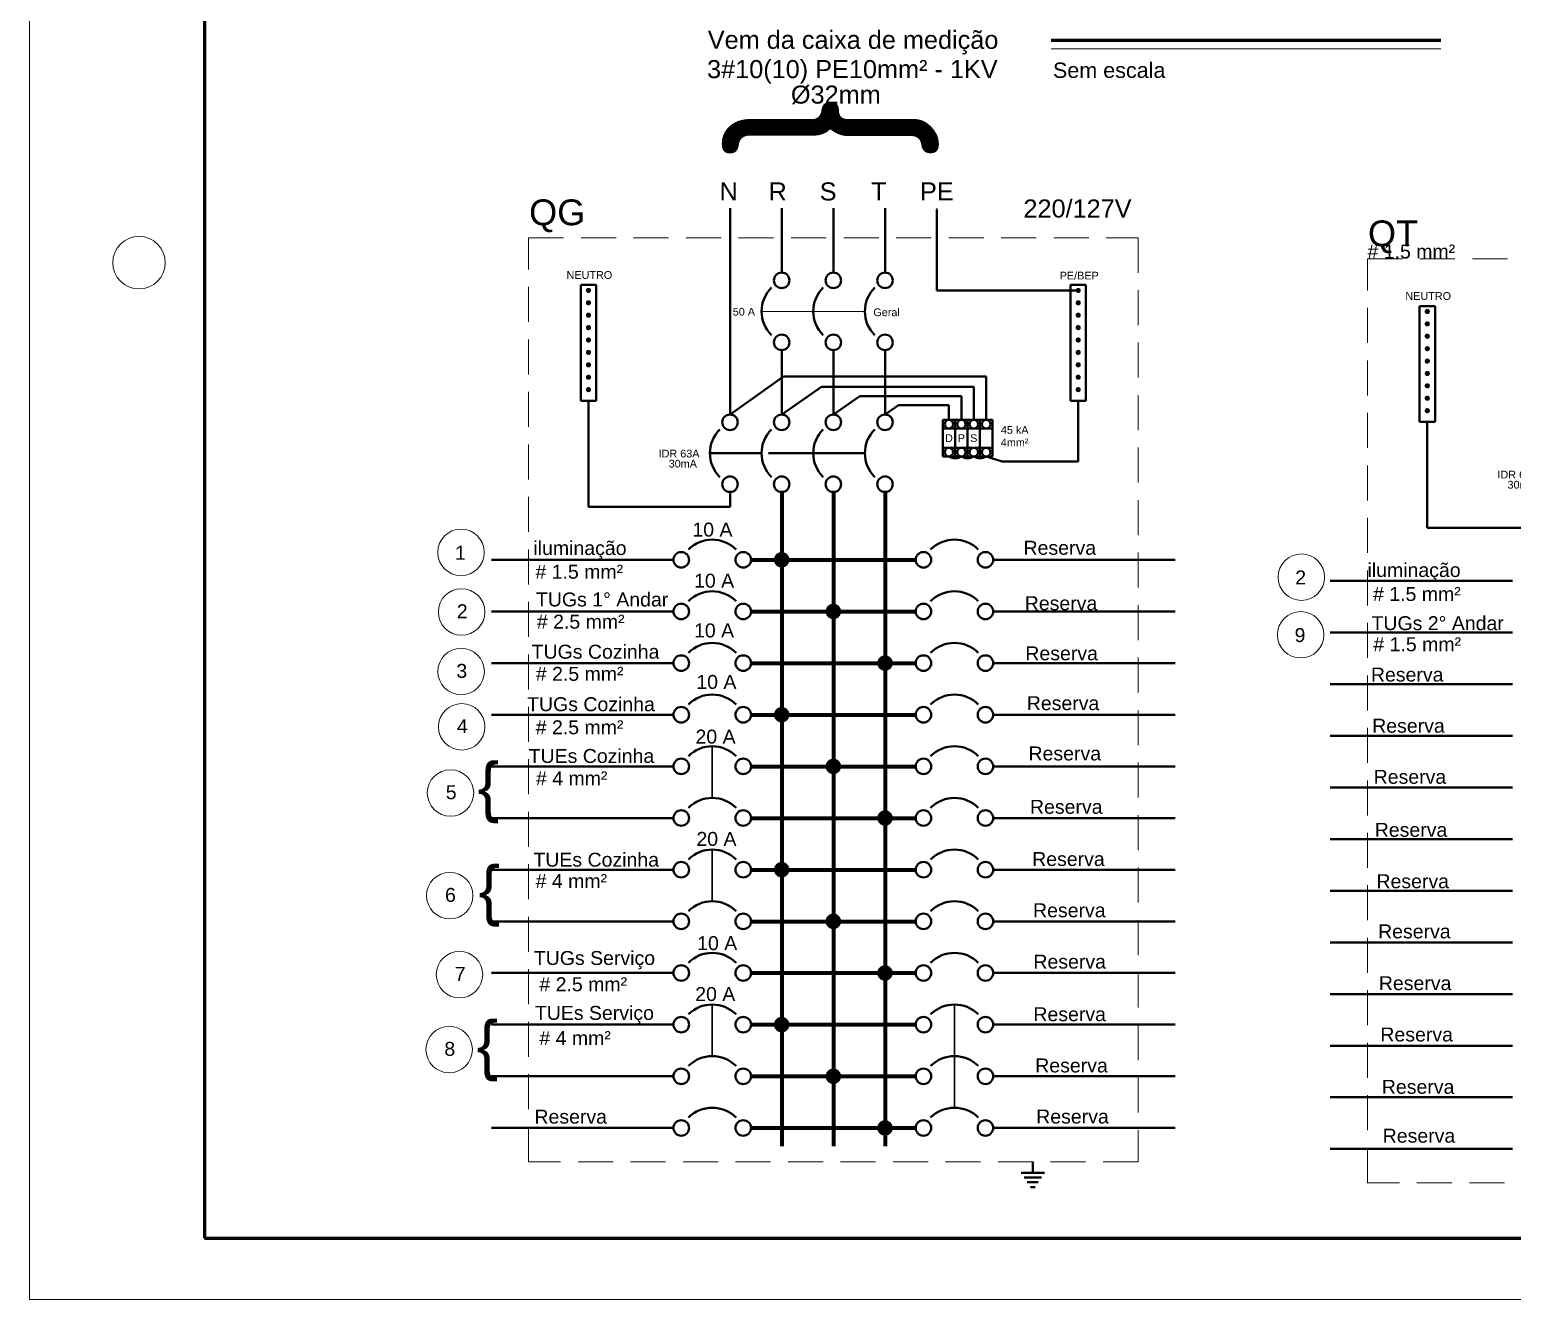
# Model space of a CAD drawing. Header units: millimetres. Extents: x 117864 to 253185, y 7775 to 37034.
# Drawn here: x 117864 to 126336, y 8211 to 15468 of the extents above; entities that cross this region are included whole.
import ezdxf
from ezdxf.enums import TextEntityAlignment as Align

# ---------------------------------------------------------------- set-up
doc = ezdxf.new("R2010")
doc.units = ezdxf.units.MM
doc.header["$LTSCALE"] = 200
doc.linetypes.add('DASHED', pattern=[0.75, 0.5, -0.25])
for name, color, linetype, lineweight in [('arquitetonico', 7, 'Continuous', 20), ('Barramento', 6, 'Continuous', 100), ('Eletrodutos', 4, 'Continuous', 60), ('simbologia', 2, 'Continuous', 40), ('Texto', 9, 'Continuous', 20), ('Textos', 9, 'Continuous', 9)]:
    doc.layers.add(name, color=color, linetype=linetype, lineweight=lineweight)
doc.styles.add('chaves', font='GENISO.ttf')
doc.styles.add('style1', font='arial.ttf')

msp = doc.modelspace()

# ---------------------------------------------------------------- linework, layer by layer
at = {"layer": 'arquitetonico'}
for p, q in [((117864.2, 29211.2), (117864.2, 8211.2)), ((123700.2, 15358.2), (125926.8, 15358.2)), ((123047, 14441.1), (123047, 14447.3)), ((122046.2, 13857.9), (122636.7, 13857.9)), ((122152.3, 13857.9), (122313.1, 13857.9)), ((122432.1, 13857.9), (122554.4, 13857.9)), ((123369.9, 10962.1), (124410.4, 10962.1)), ((122751.7, 9486.1), (122392.8, 9486.1)), ((117864.2, 8211.2), (147564.2, 8211.2))]:
    msp.add_line(p, q, dxfattribs=at)
at = {"layer": 'arquitetonico', "linetype": 'DASHED'}
msp.add_line((122636.7, 13857.9), (122046.2, 13857.9), dxfattribs=at)
at = {"layer": 'arquitetonico', "const_width": 44.3}
for points in [[(122139.2, 12438.1, 1), (122183.5, 12438.1, 1)], [(122434.4, 12142.9, 1), (122478.7, 12142.9, 1)], [(122729.6, 11847.7, 1), (122773.9, 11847.7, 1)], [(122139.2, 11552.5, 1), (122183.5, 11552.5, 1)], [(122434.4, 11257.3, 1), (122478.7, 11257.3, 1)], [(122729.6, 10962.1, 1), (122773.9, 10962.1, 1)], [(122139.2, 10666.9, 1), (122183.5, 10666.9, 1)], [(122434.4, 10371.7, 1), (122478.7, 10371.7, 1)], [(122729.6, 10076.5, 1), (122773.9, 10076.5, 1)], [(122139.2, 9781.3, 1), (122183.5, 9781.3, 1)], [(122434.4, 9486.1, 1), (122478.7, 9486.1, 1)], [(122729.6, 9190.9, 1), (122773.9, 9190.9, 1)]]:
    msp.add_lwpolyline(points, format="xyb", close=True, dxfattribs=at)
at = {"layer": 'arquitetonico', "ltscale": 0.1}
msp.add_circle((118489.2, 14136.2), 150, dxfattribs=at)
at = {"layer": 'Barramento'}
for p, q in [((122161.3, 12825.6), (122161.3, 9310.3)), ((122456.5, 12825.6), (122456.5, 9310.3)), ((122751.7, 12825.6), (122751.7, 9310.3)), ((121986, 12438.1), (122927.1, 12438.1)), ((121986, 12142.9), (122927.1, 12142.9)), ((121986, 11847.7), (122927.1, 11847.7)), ((121986, 11552.5), (122927.1, 11552.5)), ((121986, 11257.3), (122927.1, 11257.3)), ((121986, 10962.1), (122927.1, 10962.1)), ((121986, 10666.9), (122927.1, 10666.9)), ((121986, 10371.7), (122927.1, 10371.7)), ((121986, 10076.5), (122927.1, 10076.5)), ((121986, 9781.3), (122927.1, 9781.3)), ((121986, 9486.1), (122927.1, 9486.1)), ((122161.3, 9310.3), (122161.3, 9086.2)), ((122456.5, 9310.3), (122456.5, 9086.2)), ((122751.7, 9310.3), (122751.7, 9086.2)), ((121986, 9190.9), (122927.1, 9190.9))]:
    msp.add_line(p, q, dxfattribs=at)
at = {"layer": 'Eletrodutos'}
for p, q in [((118864.2, 28861.2), (118864.2, 8561.2)), ((123700.2, 15408.2), (125926.8, 15408.2)), ((118864.2, 8561.2), (147214.2, 8561.2))]:
    msp.add_line(p, q, dxfattribs=at)
at = {"layer": 'simbologia'}
for p, q in [((121866.1, 13636.4), (121866.1, 14447.3)), ((122161.3, 14285), (122161.3, 14447.3)), ((122456.5, 14285), (122456.5, 14447.3)), ((122751.7, 14285), (122751.7, 14447.3)), ((123047, 14079.3), (123047, 14441.1)), ((122161.3, 14079.3), (122161.3, 14285)), ((122456.5, 14079.3), (122456.5, 14285)), ((122751.7, 14079.3), (122751.7, 14285)), ((123047, 14079.3), (123047, 13977.6)), ((121101.6, 14008.7), (121013, 14008.7)), ((121013, 14008.7), (121013, 13994)), ((121013, 13347.4), (121013, 13994)), ((121013, 13347.4), (121013, 13994)), ((121101.6, 13994), (121101.6, 14008.7)), ((121101.6, 13994), (121101.6, 14008.7)), ((121101.6, 13347.4), (121101.6, 13994)), ((121101.6, 13347.4), (121101.6, 13994)), ((123900, 14008.7), (123811.5, 14008.7)), ((123811.5, 14008.7), (123811.5, 13994)), ((123811.5, 13347.4), (123811.5, 13994)), ((123900, 13994), (123900, 14008.7)), ((123900, 13347.4), (123900, 13994)), ((123244.8, 13977.6), (123047, 13977.6)), ((123855.8, 13977.6), (123244.8, 13977.6)), ((125894.7, 13888.5), (125806.1, 13888.5)), ((125806.1, 13888.5), (125806.1, 13873.7)), ((125806.1, 13227.2), (125806.1, 13873.7)), ((125806.1, 13227.2), (125806.1, 13873.7)), ((125894.7, 13873.7), (125894.7, 13888.5)), ((125894.7, 13873.7), (125894.7, 13888.5)), ((125894.7, 13227.2), (125894.7, 13873.7)), ((125894.7, 13227.2), (125894.7, 13873.7)), ((121866.1, 13474.1), (121866.1, 13636.4)), ((122161.3, 13474.1), (122161.3, 13636.4)), ((122456.5, 13474.1), (122456.5, 13636.4)), ((122751.7, 13474.1), (122751.7, 13636.4)), ((121866.1, 13268.4), (122172, 13486)), ((121866.1, 13268.4), (121866.1, 13474.1)), ((122161.3, 13268.4), (122161.3, 13474.1)), ((122172, 13486), (122975.8, 13486)), ((122456.5, 13268.4), (122456.5, 13474.1)), ((122751.7, 13268.4), (122751.7, 13474.1)), ((122975.8, 13486), (123329.9, 13486)), ((123329.9, 13237.4), (123329.9, 13486)), ((121013, 13347.4), (121013, 13410.8)), ((122306.5, 13369.9), (122388, 13426.6)), ((122388, 13426.6), (122961.4, 13426.6)), ((122961.4, 13426.6), (123259, 13426.6)), ((123259, 13237.4), (123259, 13426.6)), ((121057.3, 13347.4), (121013, 13347.4)), ((121057.3, 13347.4), (121101.6, 13347.4)), ((121057.3, 13347.4), (121057.3, 12971.7)), ((122161.3, 13268.4), (122306.5, 13369.9)), ((122456.5, 13268.4), (122601.7, 13369.9)), ((122601.7, 13369.9), (122608.6, 13374.1)), ((122608.6, 13374.1), (122960.1, 13374.1)), ((122751.7, 13268.4), (122829.3, 13321.7)), ((122829.3, 13321.7), (123001.5, 13321.7)), ((122960.1, 13374.1), (123188.1, 13374.1)), ((123001.5, 13321.7), (123117.2, 13321.7)), ((123117.3, 13237.4), (123117.2, 13321.7)), ((123188.1, 13237.4), (123188.1, 13374.1)), ((123855.8, 13347.4), (123811.5, 13347.4)), ((123855.8, 13347.4), (123900, 13347.4)), ((123855.8, 13347.4), (123855.8, 13000.2)), ((123081.9, 13237.4), (123317.1, 13237.4)), ((123081.9, 13237.4), (123081.9, 13029.2)), ((123081.9, 13237.4), (123081.9, 13188.7)), ((123152.7, 13237.4), (123152.7, 13029.2)), ((123223.6, 13237.4), (123223.6, 13029.2)), ((123294.4, 13237.4), (123294.4, 13029.2)), ((123317.1, 13237.4), (123365.4, 13237.4)), ((123365.4, 13237.4), (123365.4, 13029.2)), ((125806.1, 13227.2), (125806.1, 13290.6)), ((125850.4, 13227.2), (125806.1, 13227.2)), ((125850.4, 13227.2), (125894.7, 13227.2)), ((125850.4, 13227.2), (125850.4, 12851.5)), ((123081.9, 13188.7), (123365.4, 13188.7)), ((123081.9, 13029.2), (123081.9, 13078)), ((123081.9, 13078), (123365.4, 13078)), ((121057.3, 12971.7), (121057.3, 12740.4)), ((122046.2, 13047), (121751, 13047)), ((122091.4, 13047), (122636.7, 13047)), ((122153, 13047), (122252.6, 13047)), ((122435.8, 13047), (122535.6, 13047)), ((123365.4, 13029.2), (123081.9, 13029.2)), ((123329.5, 13029.2), (123420.7, 13000.2)), ((123657.9, 13000.2), (123420.7, 13000.2)), ((123657.9, 13000.2), (123855.8, 13000.2)), ((121866.1, 12825.6), (121866.1, 12740.4)), ((125850.4, 12851.5), (125850.4, 12620.2)), ((121255.2, 12740.4), (121057.3, 12740.4)), ((121866.1, 12740.4), (121255.2, 12740.4)), ((126048.3, 12620.2), (125850.4, 12620.2)), ((126659.2, 12620.2), (126048.3, 12620.2)), ((121543.2, 12438.1), (120502.7, 12438.1)), ((123369.9, 12438.1), (124410.4, 12438.1)), ((126336.3, 12317.9), (125295.8, 12317.9)), ((121543.2, 12142.9), (120502.7, 12142.9)), ((123369.9, 12142.9), (124410.4, 12142.9)), ((126336.3, 12022.7), (125295.8, 12022.7)), ((121543.2, 11847.7), (120502.7, 11847.7)), ((123369.9, 11847.7), (124410.4, 11847.7)), ((126336.3, 11727.5), (125295.8, 11727.5)), ((121543.2, 11552.5), (120502.7, 11552.5)), ((121543.2, 11552.5), (120502.7, 11552.5)), ((123369.9, 11552.5), (124410.4, 11552.5)), ((123369.9, 11552.5), (124410.4, 11552.5)), ((126336.3, 11432.3), (125295.8, 11432.3)), ((126336.3, 11432.3), (125295.8, 11432.3)), ((121543.2, 11257.3), (120502.7, 11257.3)), ((123369.9, 11257.3), (124410.4, 11257.3)), ((126336.3, 11137.1), (125295.8, 11137.1)), ((121543.2, 10962.1), (120502.7, 10962.1)), ((121543.2, 10962.1), (120502.7, 10962.1)), ((123369.9, 10962.1), (124410.4, 10962.1)), ((126336.3, 10841.9), (125295.8, 10841.9)), ((126336.3, 10841.9), (125295.8, 10841.9)), ((121543.2, 10666.9), (120502.7, 10666.9)), ((121543.2, 10666.9), (120502.7, 10666.9)), ((123369.9, 10666.9), (124410.4, 10666.9)), ((123369.9, 10666.9), (124410.4, 10666.9)), ((126336.3, 10546.7), (125295.8, 10546.7)), ((126336.3, 10546.7), (125295.8, 10546.7)), ((121543.2, 10371.7), (120502.7, 10371.7)), ((123369.9, 10371.7), (124410.4, 10371.7)), ((126336.3, 10251.5), (125295.8, 10251.5)), ((121543.2, 10076.5), (120502.7, 10076.5)), ((123369.9, 10076.5), (124410.4, 10076.5)), ((126336.3, 9956.3), (125295.8, 9956.3)), ((121543.2, 9781.3), (120502.7, 9781.3)), ((123369.9, 9781.3), (124410.4, 9781.3)), ((126336.3, 9661.1), (125295.8, 9661.1)), ((121543.2, 9486.1), (120502.7, 9486.1)), ((123369.9, 9486.1), (124410.4, 9486.1)), ((126336.3, 9365.9), (125295.8, 9365.9)), ((121543.2, 9190.9), (120502.7, 9190.9)), ((123369.9, 9190.9), (124410.4, 9190.9)), ((126336.3, 9070.7), (125295.8, 9070.7)), ((123596.1, 8997.8), (123596.1, 8933.7)), ((123663.2, 8933.7), (123529, 8933.7)), ((123645.5, 8906.9), (123546.7, 8906.9)), ((123596.1, 8933.7), (123663.2, 8933.7)), ((123627.8, 8880.1), (123564.4, 8880.1)), ((123610.1, 8853.2), (123582.1, 8853.2))]:
    msp.add_line(p, q, dxfattribs=at)
at = {"layer": 'simbologia', "linetype": 'DASHED'}
msp.add_line((122636.7, 13047), (122046.2, 13047), dxfattribs=at)
at = {"layer": 'simbologia', "lineweight": 30}
for p, q in [((121764.6, 11077.2), (121764.6, 11372.4)), ((121764.6, 10782), (121764.6, 10486.8)), ((121764.6, 9896.4), (121764.6, 9601.2)), ((123148.5, 9896.4), (123148.5, 9306))]:
    msp.add_line(p, q, dxfattribs=at)
at = {"layer": 'simbologia', "const_width": 14.8}
for points in [[(121049.9, 13977.6, 1), (121064.7, 13977.6, 1)], [(123848.4, 13977.6, 1), (123863.1, 13977.6, 1)], [(121049.9, 13906.8, 1), (121064.7, 13906.8, 1)], [(123848.4, 13906.8, 1), (123863.1, 13906.8, 1)], [(121049.9, 13835.9, 1), (121064.7, 13835.9, 1)], [(123848.4, 13835.9, 1), (123863.1, 13835.9, 1)], [(125843, 13857.4, 1), (125857.8, 13857.4, 1)], [(121049.9, 13765.1, 1), (121064.7, 13765.1, 1)], [(123848.4, 13765.1, 1), (123863.1, 13765.1, 1)], [(125843, 13786.6, 1), (125857.8, 13786.6, 1)], [(125843, 13715.7, 1), (125857.8, 13715.7, 1)], [(121049.9, 13694.2, 1), (121064.7, 13694.2, 1)], [(123848.4, 13694.2, 1), (123863.1, 13694.2, 1)], [(125843, 13644.9, 1), (125857.8, 13644.9, 1)], [(121049.9, 13623.4, 1), (121064.7, 13623.4, 1)], [(121049.9, 13552.5, 1), (121064.7, 13552.5, 1)], [(123848.4, 13623.4, 1), (123863.1, 13623.4, 1)], [(123848.4, 13552.5, 1), (123863.1, 13552.5, 1)], [(125843, 13574, 1), (125857.8, 13574, 1)], [(121049.9, 13481.7, 1), (121064.7, 13481.7, 1)], [(123848.4, 13481.7, 1), (123863.1, 13481.7, 1)], [(125843, 13503.2, 1), (125857.8, 13503.2, 1)], [(121049.9, 13410.8, 1), (121064.7, 13410.8, 1)], [(123848.4, 13410.8, 1), (123863.1, 13410.8, 1)], [(125843, 13432.3, 1), (125857.8, 13432.3, 1)], [(125843, 13361.5, 1), (125857.8, 13361.5, 1)], [(125843, 13290.6, 1), (125857.8, 13290.6, 1)]]:
    msp.add_lwpolyline(points, format="xyb", close=True, dxfattribs=at)
at = {"layer": 'simbologia'}
for centre, radius in [((122161.3, 14035), 44.3), ((122456.5, 14035), 44.3), ((122751.7, 14035), 44.3), ((122161.3, 13680.7), 44.3), ((122456.5, 13680.7), 44.3), ((122751.7, 13680.7), 44.3), ((121866.1, 13224.1), 44.3), ((122161.3, 13224.1), 44.3), ((122456.5, 13224.1), 44.3), ((122751.7, 13224.1), 44.3), ((123117.3, 13213), 24.4), ((123188.2, 13213), 24.4), ((123259, 13213), 24.4), ((123329.9, 13213), 24.4), ((123117.3, 13053.6), 24.4), ((123188.2, 13053.6), 24.4), ((123259, 13053.6), 24.4), ((123329.9, 13053.6), 24.4), ((121866.1, 12869.9), 44.3), ((122161.3, 12869.9), 44.3), ((122456.5, 12869.9), 44.3), ((122751.7, 12869.9), 44.3), ((121587.5, 12438.1), 44.3), ((121941.7, 12438.1), 44.3), ((122971.3, 12438.1), 44.3), ((123325.6, 12438.1), 44.3), ((121587.5, 12142.9), 44.3), ((121941.7, 12142.9), 44.3), ((122971.3, 12142.9), 44.3), ((123325.6, 12142.9), 44.3), ((121587.5, 11847.7), 44.3), ((121941.7, 11847.7), 44.3), ((122971.3, 11847.7), 44.3), ((123325.6, 11847.7), 44.3), ((121587.5, 11552.5), 44.3), ((121941.7, 11552.5), 44.3), ((122971.3, 11552.5), 44.3), ((123325.6, 11552.5), 44.3), ((121587.5, 11257.3), 44.3), ((121941.7, 11257.3), 44.3), ((122971.3, 11257.3), 44.3), ((123325.6, 11257.3), 44.3), ((121587.5, 10962.1), 44.3), ((121941.7, 10962.1), 44.3), ((122971.3, 10962.1), 44.3), ((123325.6, 10962.1), 44.3), ((121587.5, 10666.9), 44.3), ((121941.7, 10666.9), 44.3), ((122971.3, 10666.9), 44.3), ((123325.6, 10666.9), 44.3), ((121587.5, 10371.7), 44.3), ((121941.7, 10371.7), 44.3), ((122971.3, 10371.7), 44.3), ((123325.6, 10371.7), 44.3), ((121587.5, 10076.5), 44.3), ((121941.7, 10076.5), 44.3), ((122971.3, 10076.5), 44.3), ((123325.6, 10076.5), 44.3), ((121587.5, 9781.3), 44.3), ((121941.7, 9781.3), 44.3), ((122971.3, 9781.3), 44.3), ((123325.6, 9781.3), 44.3), ((121587.5, 9486.1), 44.3), ((121941.7, 9486.1), 44.3), ((122971.3, 9486.1), 44.3), ((123325.6, 9486.1), 44.3), ((121587.5, 9190.9), 44.3), ((121941.7, 9190.9), 44.3), ((122971.3, 9190.9), 44.3), ((123325.6, 9190.9), 44.3)]:
    msp.add_circle(centre, radius, dxfattribs=at)
for centre, radius, start, end in [((122240.1, 13857.9), 193.8, 135.30326, 224.69674), ((122535.3, 13857.9), 193.8, 135.30326, 224.69674), ((122830.5, 13857.9), 193.8, 135.30326, 224.69674), ((121944.9, 13047), 193.8, 135.30326, 224.69674), ((122240.1, 13047), 193.8, 135.30326, 224.69674), ((122535.3, 13047), 193.8, 135.30326, 224.69674), ((122830.5, 13047), 193.8, 135.30326, 224.69674), ((123152.7, 13078), 60.1, 234.13711, 305.86289), ((123223.4, 13078), 60.1, 234.13711, 305.86289), ((123294.2, 13078), 60.1, 234.13711, 305.86289), ((121764.6, 12359.4), 193.8, 45.30326, 134.69674), ((123148.5, 12359.4), 193.8, 45.30326, 134.69674), ((121764.6, 12064.2), 193.8, 45.30326, 134.69674), ((123148.5, 12064.2), 193.8, 45.30326, 134.69674), ((121764.6, 11769), 193.8, 45.30326, 134.69674), ((123148.5, 11769), 193.8, 45.30326, 134.69674), ((121764.6, 11473.8), 193.8, 45.30326, 134.69674), ((123148.5, 11473.8), 193.8, 45.30326, 134.69674), ((121764.6, 11178.6), 193.8, 45.30326, 134.69674), ((123148.5, 11178.6), 193.8, 45.30326, 134.69674), ((121764.6, 10883.4), 193.8, 45.30326, 134.69674), ((123148.5, 10883.4), 193.8, 45.30326, 134.69674), ((121764.6, 10588.1), 193.8, 45.30326, 134.69674), ((123148.5, 10588.1), 193.8, 45.30326, 134.69674), ((121764.6, 10292.9), 193.8, 45.30326, 134.69674), ((123148.5, 10292.9), 193.8, 45.30326, 134.69674), ((121764.6, 9997.7), 193.8, 45.30326, 134.69674), ((123148.5, 9997.7), 193.8, 45.30326, 134.69674), ((121764.6, 9702.5), 193.8, 45.30326, 134.69674), ((123148.5, 9702.5), 193.8, 45.30326, 134.69674), ((121764.6, 9407.3), 193.8, 45.30326, 134.69674), ((123148.5, 9407.3), 193.8, 45.30326, 134.69674), ((121764.6, 9112.1), 193.8, 45.30326, 134.69674), ((123148.5, 9112.1), 193.8, 45.30326, 134.69674)]:
    msp.add_arc(centre, radius, start, end, dxfattribs=at)
at = {"layer": 'Textos', "linetype": 'DASHED', "ltscale": 2}
for points in [[(124197.6, 8997.7), (120715.5, 8997.7), (120715.5, 14279.1), (124197.6, 14279.1)], [(128990.7, 8877.5), (125508.6, 8877.5), (125508.6, 14158.9), (128990.7, 14158.9)]]:
    msp.add_lwpolyline(points, close=True, dxfattribs=at)
at = {"layer": 'Textos'}
for centre in [(120329, 12480.5), (125130.7, 12339), (120332.3, 12139.8), (125126.9, 12009.6), (120329.5, 11799.3), (120333.1, 11483.3), (120269.1, 11105.5), (120264.7, 10518.8), (120320.3, 10067.2), (120261, 9638.7)]:
    msp.add_circle(centre, 132.8, dxfattribs=at)

# ---------------------------------------------------------------- texts
at = {"layer": 'Texto', "lineweight": -3, "style": 'style1'}
msp.add_text('Sem escala', height=88.1, dxfattribs=at).set_placement((124032.7, 15237.9), align=Align.MIDDLE)
at = {"layer": 'Textos', "style": 'style1'}
for s, height, p in [('Vem da caixa de medição ', 103.322, (121739, 15358.5)), ('3#10(10) PE10mm² - 1KV', 103.322, (121735, 15190.9)), ('%%C32mm', 103.32, (122214.1, 15045.4)), ('N', 103.3, (121806.4, 14491.8)), ('R', 103.3, (122086.5, 14491.8)), ('S', 103.3, (122378.6, 14491.8)), ('T', 103.3, (122672.6, 14491.8)), ('PE', 103.32, (122951.8, 14491.8)), ('QG', 147.6, (120718.2, 14350.2)), ('220/127V', 103.32, (123542.7, 14394.2)), ('QT', 147.6, (125511.3, 14230)), ('# 1.5 mm²', 79.71, (125508.6, 14160.3)), ('NEUTRO', 44.28, (120932, 14043.8)), ('PE/BEP', 44.28, (123749.7, 14040.3)), ('NEUTRO', 44.28, (125725.1, 13923.6)), ('50 A', 44.28, (121881.7, 13833.8)), ('Geral', 44.28, (122684.9, 13830.7)), ('45 kA', 44.28, (123413.7, 13158.4)), ('IDR 63A', 44.28, (121457.9, 13023)), ('4mm²', 44.28, (123413.3, 13086.8)), ('30mA', 44.28, (121515.6, 12965.4)), ('IDR 63A', 44.28, (126251, 12902.8)), ('30mA', 44.28, (126308.7, 12845.2)), ('10 A', 79.71, (121651.1, 12570.7)), ('iluminação', 79.71, (120742.6, 12465.4)), ('Reserva', 79.71, (123543.3, 12466.9)), ('1', 79.7, (120294.3, 12438.6)), ('# 1.5 mm²', 79.71, (120754.2, 12330)), ('2', 79.7, (125095.9, 12297.2)), ('iluminação', 79.71, (125508.6, 12339.7)), ('10 A', 79.71, (121660.7, 12278.8)), ('TUGs 1° Andar', 79.706, (120757.2, 12171.5)), ('Reserva', 79.71, (123550.2, 12149.9)), ('# 1.5 mm²', 79.71, (125540.3, 12202.8)), ('2', 79.7, (120305.1, 12104.1)), ('# 2.5 mm² ', 79.71, (120762.4, 12044.5)), ('TUGs 2° Andar', 79.706, (125531.5, 12035.9)), ('10 A', 79.71, (121660.4, 11994.5)), ('9', 79.7, (125092.1, 11967.8)), ('TUGs Cozinha', 79.706, (120732.6, 11872.9)), ('# 1.5 mm²', 79.71, (125542.2, 11915.4)), ('Reserva', 79.71, (123553.6, 11863.6)), ('3', 79.7, (120302.4, 11763.5)), ('# 2.5 mm² ', 79.71, (120756.5, 11746.4)), ('10 A', 79.71, (121673.7, 11700.3)), ('Reserva', 79.71, (125528.2, 11742)), ('TUGs Cozinha', 79.706, (120706.6, 11572.8)), ('Reserva', 79.71, (123561.7, 11578.7)), ('4', 79.7, (120306, 11447.5)), ('Reserva', 79.71, (125535.4, 11449.7)), ('# 2.5 mm² ', 79.71, (120756, 11440.9)), ('20 A', 79.71, (121668.9, 11387.6)), ('TUEs Cozinha', 79.706, (120715.5, 11277)), ('Reserva', 79.71, (123571.6, 11291.4)), ('{', 265.7, (120423.7, 11012.8)), ('# 4 mm² ', 79.71, (120757.4, 11149)), ('Reserva', 79.71, (125543.9, 11157.9)), ('5', 79.7, (120241.9, 11069.7)), ('Reserva', 79.71, (123580.1, 10986.4)), ('Reserva', 79.71, (125550.1, 10854.9)), ('20 A', 79.71, (121673.9, 10803)), ('TUEs Cozinha', 79.706, (120742.7, 10684.2)), ('Reserva', 79.71, (123592.6, 10688.1)), ('{', 265.7, (120428.6, 10421.7)), ('# 4 mm² ', 79.71, (120755.4, 10562.2)), ('Reserva', 79.71, (125559.8, 10561)), ('6', 79.7, (120237.6, 10483)), ('Reserva', 79.71, (123597.6, 10395)), ('Reserva', 79.71, (125569.2, 10274.3)), ('10 A', 79.71, (121678.3, 10207.3)), ('TUGs Serviço', 79.706, (120745.1, 10122.3)), ('Reserva', 79.71, (123599.6, 10101.4)), ('7', 79.7, (120293.2, 10031.4)), ('# 2.5 mm² ', 79.71, (120776.9, 9972.1)), ('20 A', 79.71, (121667.2, 9916.3)), ('Reserva', 79.71, (125573.5, 9978.6)), ('TUEs Serviço', 79.706, (120750.9, 9808.6)), ('Reserva', 79.71, (123599.6, 9801.2)), ('{', 265.7, (120417.2, 9536.5)), ('# 4 mm² ', 79.71, (120776.9, 9664.7)), ('Reserva', 79.71, (125582.3, 9685.2)), ('8', 79.7, (120233.9, 9603)), ('Reserva', 79.71, (123610.1, 9508.1)), ('Reserva', 79.71, (125590.6, 9386)), ('Reserva', 79.71, (120748.6, 9215.4)), ('Reserva', 79.71, (123615.6, 9216.3)), ('Reserva', 79.71, (125595.5, 9106.6))]:
    msp.add_text(s, height=height, dxfattribs=at).set_placement(p)
at = {"layer": 'Textos', "style": 'chaves'}
msp.add_text('{', height=1033.2, rotation=270, dxfattribs=at).set_placement((121913.5, 15121.3))
at = {"layer": 'Textos', "style": 'style1'}
for s, p in [('D', (123117.3, 13133.3)), ('P', (123188.2, 13133.3)), ('S', (123259, 13133.3))]:
    msp.add_text(s, height=44.3, dxfattribs=at).set_placement(p, align=Align.MIDDLE)

doc.saveas('drawing.dxf')
